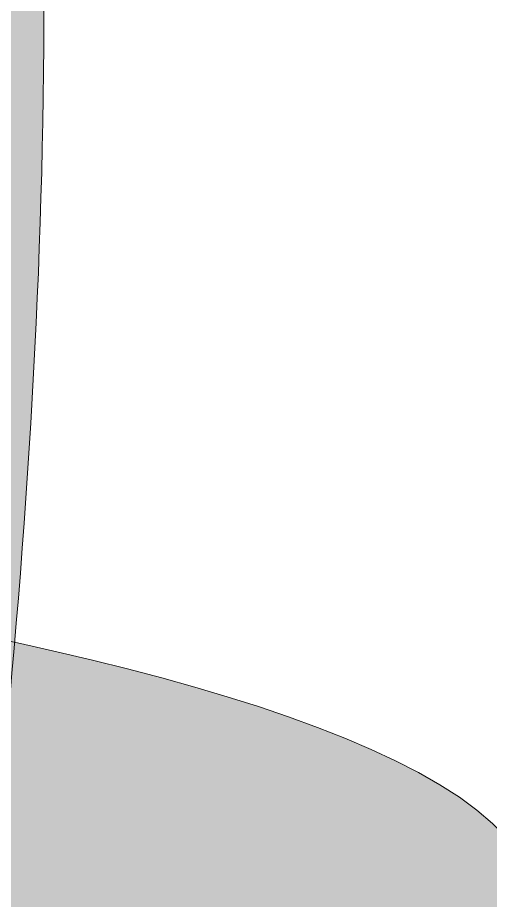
# Model space of a CAD drawing. Header units: inches. Extents: x 864 to 1056, y -656 to -424.
# Drawn here: x 1007.758 to 1009.576, y -464.433 to -461.034 of the extents above; entities that cross this region are included whole.
import ezdxf

# ---------------------------------------------------------------- set-up
doc = ezdxf.new("R2010")
doc.units = ezdxf.units.IN
doc.header["$MEASUREMENT"] = 0
doc.layers.add('Layer 1', color=7, linetype='Continuous')

# ---------------------------------------------------------------- blocks, each defined once
blk = doc.blocks.new('block 2')
at = {"layer": 'Layer 1', "true_color": 0x2e150c}
h = blk.add_hatch(color=28, dxfattribs=at)
h.dxf.hatch_style = 2
edge = h.paths.add_edge_path()
edge.add_spline(control_points=[(1007.0928, -467.2441), (1006.9912, -466.5098), (1007.3477, -465.8428), (1007.4082, -465.124), (1007.4658, -464.4438), (1007.251, -463.6992), (1007.4531, -463.1255), (1007.8574, -461.9795), (1007.4639, -460.8945), (1007.5303, -459.7896), (1007.5488, -459.4927), (1007.5098, -459.3008), (1007.2109, -459.2866), (1006.8301, -459.2681), (1007.0391, -459.5693), (1006.9863, -459.7446), (1006.8496, -460.2012), (1007.0967, -460.7085), (1006.7861, -461.1333), (1006.4961, -460.8135), (1006.5811, -460.4165), (1006.5742, -460.0444), (1006.5625, -459.4277), (1006.6475, -458.8086), (1006.5176, -458.1963), (1006.4102, -457.1719), (1006.1553, -456.1821), (1005.8271, -455.2075), (1005.7285, -454.9175), (1005.5996, -454.6245), (1005.6748, -454.3027), (1006.0811, -453.9106), (1006.3486, -454.3311), (1006.6641, -454.4727), (1007.4922, -456.3516), (1007.8008, -458.3306), (1007.8516, -460.3706), (1007.9033, -462.4424), (1007.6738, -464.4888), (1007.3701, -466.5293), (1007.334, -466.7715), (1007.3184, -467.0591), (1007.0928, -467.2441)], knot_values=[0, 0, 0, 0, 1, 1, 1, 2, 2, 2, 3, 3, 3, 4, 4, 4, 5, 5, 5, 6, 6, 6, 7, 7, 7, 8, 8, 8, 9, 9, 9, 10, 10, 10, 11, 11, 11, 12, 12, 12, 13, 13, 13, 14, 14, 14, 14], degree=3, periodic=1)
at = {"layer": 'Layer 1', "lineweight": 0}
blk.add_open_spline([(1007.0928, -467.2441), (1006.9912, -466.5098), (1007.3477, -465.8428), (1007.4082, -465.124), (1007.4658, -464.4438), (1007.251, -463.6992), (1007.4531, -463.1255), (1007.8574, -461.9795), (1007.4639, -460.8945), (1007.5303, -459.7896), (1007.5488, -459.4927), (1007.5098, -459.3008), (1007.2109, -459.2866), (1006.8301, -459.2681), (1007.0391, -459.5693), (1006.9863, -459.7446), (1006.8496, -460.2012), (1007.0967, -460.7085), (1006.7861, -461.1333), (1006.4961, -460.8135), (1006.5811, -460.4165), (1006.5742, -460.0444), (1006.5625, -459.4277), (1006.6475, -458.8086), (1006.5176, -458.1963), (1006.4102, -457.1719), (1006.1553, -456.1821), (1005.8271, -455.2075), (1005.7285, -454.9175), (1005.5996, -454.6245), (1005.6748, -454.3027), (1006.0811, -453.9106), (1006.3486, -454.3311), (1006.6641, -454.4727), (1007.4922, -456.3516), (1007.8008, -458.3306), (1007.8516, -460.3706), (1007.9033, -462.4424), (1007.6738, -464.4888), (1007.3701, -466.5293), (1007.334, -466.7715), (1007.3184, -467.0591), (1007.0928, -467.2441)], degree=3, knots=[0, 0, 0, 0, 1, 1, 1, 2, 2, 2, 3, 3, 3, 4, 4, 4, 5, 5, 5, 6, 6, 6, 7, 7, 7, 8, 8, 8, 9, 9, 9, 10, 10, 10, 11, 11, 11, 12, 12, 12, 13, 13, 13, 14, 14, 14, 14], dxfattribs=at)

msp = doc.modelspace()

# ---------------------------------------------------------------- hatches: boundary and pattern name
at = {"layer": 'Layer 1', "true_color": 0xfcfcfc}
h = msp.add_hatch(color=7, dxfattribs=at)
edge = h.paths.add_edge_path()
edge.add_spline(control_points=[(1005.707, -464.5215), (1005.5459, -464.4136), (1005.3867, -464.3066), (1005.2275, -464.1997), (1005.2705, -463.6509), (1004.5498, -463.3579), (1004.2666, -462.9189), (1004.2666, -462.9189), (1004.2666, -462.9189), (1004.2666, -462.9189), (1005.375, -463.0908), (1012.0264, -463.6123), (1008.9707, -465.3057), (1008.1357, -465.9727), (1012.3682, -467.0371), (1012.4668, -468.519), (1012.6768, -468.9097), (1012.8945, -469.207), (1012.3008, -469.4727), (1009.1016, -469.8833), (1008.5986, -465.6123), (1005.707, -464.5215)], knot_values=[0, 0, 0, 0, 1, 1, 1, 2, 2, 2, 3, 3, 3, 4, 4, 4, 5, 5, 5, 6, 6, 6, 7, 7, 7, 7], degree=3, periodic=1)

# ---------------------------------------------------------------- linework, layer by layer
at = {"layer": 'Layer 1', "lineweight": 0}
msp.add_open_spline([(1005.707, -464.5215), (1005.5459, -464.4136), (1005.3867, -464.3066), (1005.2275, -464.1997), (1005.2705, -463.6509), (1004.5498, -463.3579), (1004.2666, -462.9189), (1004.2666, -462.9189), (1004.2666, -462.9189), (1004.2666, -462.9189), (1005.375, -463.0908), (1012.0264, -463.6123), (1008.9707, -465.3057), (1008.1357, -465.9727), (1012.3682, -467.0371), (1012.4668, -468.519), (1012.6768, -468.9097), (1012.8945, -469.207), (1012.3008, -469.4727), (1009.1016, -469.8833), (1008.5986, -465.6123), (1005.707, -464.5215)], degree=3, knots=[0, 0, 0, 0, 1, 1, 1, 2, 2, 2, 3, 3, 3, 4, 4, 4, 5, 5, 5, 6, 6, 6, 7, 7, 7, 7], dxfattribs=at)

# ---------------------------------------------------------------- block references
at = {"layer": 'Layer 1'}
msp.add_blockref('block 2', (0, 0), dxfattribs=at)

doc.saveas('drawing.dxf')
